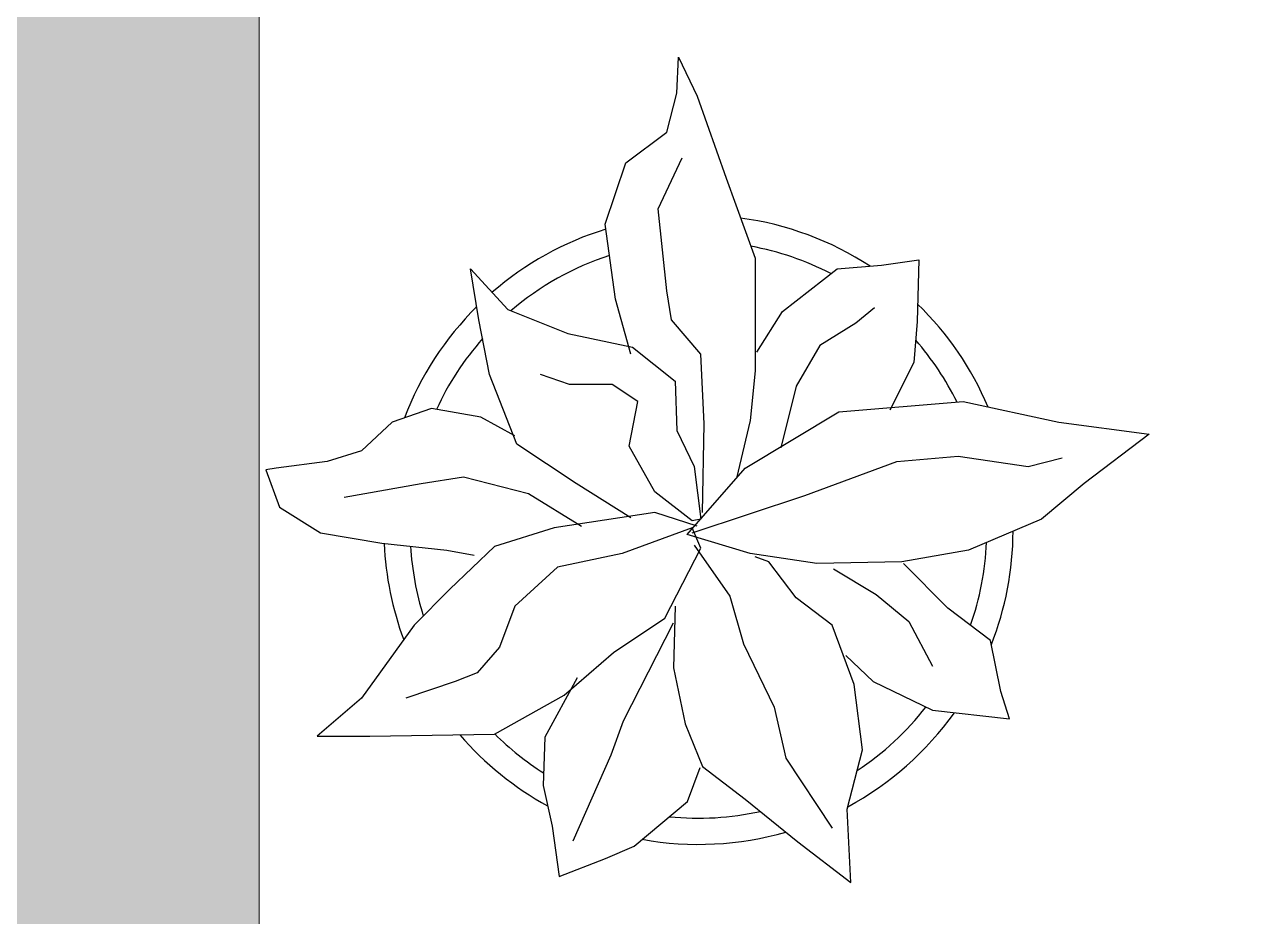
# Model space of a CAD drawing. Header units: inches. Extents: x 2744 to 7136, y -4349 to -2068.
# Drawn here: x 5852.95 to 5880.01, y -4239.64 to -4219.9 of the extents above; entities that cross this region are included whole.
import ezdxf

# ---------------------------------------------------------------- set-up
doc = ezdxf.new("R2010")
doc.units = ezdxf.units.IN
doc.header["$MEASUREMENT"] = 0
doc.linetypes.add('1', pattern=[0])
doc.layers.add('CAY', color=94, linetype='Continuous')
doc.layers.add('DIM', color=40, linetype='1', lineweight=0)
doc.layers.add('HATCH', color=251, linetype='Continuous', lineweight=0, transparency=0.75)
doc.styles.add('ATT', font='romans.shx')

# ---------------------------------------------------------------- blocks, each defined once
blk = doc.blocks.new('12PPLT12')
at = {"color": 0, "linetype": 'ByBlock'}
for p, q in [((-0.0344, 0.6941), (-0.0316, 0.7514)), ((-0.0316, 0.7514), (-0.0021, 0.6891)), ((-0.0505, 0.6319), (-0.0344, 0.6941)), ((-0.0021, 0.6891), (0.044, 0.559)), ((-0.1155, 0.5834), (-0.0505, 0.6319)), ((-0.1483, 0.4856), (-0.1155, 0.5834)), ((-0.0643, 0.5101), (-0.0261, 0.5913)), ((0.044, 0.559), (0.0902, 0.4316)), ((-0.0505, 0.38), (-0.0643, 0.5101)), ((-0.1321, 0.3666), (-0.1483, 0.4856)), ((0.0902, 0.4316), (0.0902, 0.3393)), ((0.2908, 0.4206), (0.3503, 0.4289)), ((0.3503, 0.4289), (0.3475, 0.331)), ((-0.3489, 0.3338), (-0.3623, 0.415)), ((-0.3623, 0.415), (-0.3028, 0.35)), ((0.1335, 0.3472), (0.2202, 0.415)), ((0.2202, 0.415), (0.2908, 0.4206)), ((-0.0427, 0.3338), (-0.0505, 0.38)), ((-0.3028, 0.35), (-0.2078, 0.3121)), ((-0.1077, 0.2794), (-0.1321, 0.3666)), ((0.2797, 0.3527), (0.2502, 0.3283)), ((-0.3323, 0.2471), (-0.3489, 0.3338)), ((0.0035, 0.2794), (-0.0427, 0.3338)), ((0.0902, 0.3393), (0.0902, 0.2526)), ((0.0929, 0.2821), (0.1335, 0.3472)), ((0.3475, 0.331), (0.3424, 0.266)), ((-0.2078, 0.3121), (-0.1049, 0.2904)), ((0.2502, 0.3283), (0.193, 0.2932)), ((0.193, 0.2932), (0.1552, 0.2282)), ((-0.1049, 0.2904), (-0.0371, 0.236)), ((0.009, 0.1686), (0.0035, 0.2794)), ((0.3424, 0.266), (0.3042, 0.1903)), ((-0.2889, 0.1359), (-0.3323, 0.2471)), ((-0.205, 0.2309), (-0.2511, 0.2471)), ((-0.0371, 0.236), (-0.0344, 0.1576)), ((0.0902, 0.2526), (0.0823, 0.1737)), ((-0.1372, 0.2309), (-0.205, 0.2309)), ((-0.0966, 0.2037), (-0.1372, 0.2309)), ((0.1552, 0.2282), (0.1307, 0.1303)), ((-0.1104, 0.1331), (-0.0966, 0.2037)), ((0.223, 0.1876), (0.4208, 0.2037)), ((0.4208, 0.2037), (0.5726, 0.171)), ((-0.4245, 0.1926), (-0.4868, 0.171)), ((-0.3461, 0.1793), (-0.4245, 0.1926)), ((-0.2917, 0.1493), (-0.3461, 0.1793)), ((0.074, 0.0981), (0.223, 0.1876)), ((-0.4868, 0.171), (-0.5357, 0.1253)), ((-0.0344, 0.1576), (-0.0071, 0.1008)), ((0.0062, 0.0275), (0.009, 0.1686)), ((0.0823, 0.1737), (0.0606, 0.0819)), ((0.5726, 0.171), (0.716, 0.152)), ((0.716, 0.152), (0.6131, 0.0736)), ((-0.5357, 0.1253), (-0.5901, 0.1087)), ((-0.1944, 0.0736), (-0.2889, 0.1359)), ((-0.0694, 0.0602), (-0.1104, 0.1331)), ((0.3152, 0.1087), (0.4125, 0.117)), ((0.4125, 0.117), (0.5237, 0.1008)), ((-0.6712, 0.0981), (-0.6874, 0.0953)), ((-0.5901, 0.1087), (-0.6712, 0.0981)), ((-0.0182, -0.0076), (0.074, 0.0981)), ((-0.0071, 0.1008), (0.0035, 0.0169)), ((0.169, 0.0547), (0.3152, 0.1087)), ((0.5237, 0.1008), (0.5781, 0.1142)), ((-0.6874, 0.0953), (-0.6657, 0.0358)), ((-0.4407, 0.0736), (-0.3733, 0.0842)), ((-0.3733, 0.0842), (-0.27, 0.0575)), ((-0.5629, 0.0519), (-0.4407, 0.0736)), ((-0.1077, 0.0192), (-0.1944, 0.0736)), ((-0.0099, 0.0141), (-0.0694, 0.0602)), ((0.6131, 0.0736), (0.5453, 0.0169)), ((-0.27, 0.0575), (-0.1861, 0.0058)), ((-0.0099, -0.0048), (0.169, 0.0547)), ((-0.6657, 0.0358), (-0.6007, -0.0048)), ((-0.0694, 0.0275), (-0.2294, 0.003)), ((-0.0021, 0.0058), (-0.0694, 0.0275)), ((-0.2294, 0.003), (-0.3244, -0.0265)), ((-0.0099, 0.003), (-0.1211, -0.0376)), ((0.0035, 0.0169), (-0.0099, 0.0141)), ((0.0035, -0.0293), (-0.0099, 0.003)), ((0.5453, 0.0169), (0.4291, -0.0321)), ((-0.6007, -0.0048), (-0.5034, -0.0214)), ((0.0823, -0.0376), (-0.0182, -0.0076)), ((-0.5034, -0.0214), (-0.4001, -0.0321)), ((-0.4001, -0.0321), (-0.3567, -0.0404)), ((-0.3244, -0.0265), (-0.395, -0.0943)), ((-0.1211, -0.0376), (-0.2239, -0.0593)), ((-0.0533, -0.1405), (0.0035, -0.0293)), ((-0.0071, -0.0242), (0.0496, -0.1054)), ((0.1879, -0.0537), (0.0823, -0.0376)), ((0.4291, -0.0321), (0.3231, -0.051)), ((0.1118, -0.051), (0.0902, -0.0431)), ((0.1552, -0.1082), (0.1118, -0.051)), ((0.3231, -0.051), (0.1879, -0.0537)), ((0.3964, -0.1243), (0.3258, -0.0537)), ((-0.2239, -0.0593), (-0.2917, -0.1216)), ((0.2147, -0.062), (0.2825, -0.1026)), ((-0.395, -0.0943), (-0.4517, -0.1515)), ((0.0496, -0.1054), (0.0713, -0.1811)), ((0.2124, -0.1515), (0.1552, -0.1082)), ((0.2825, -0.1026), (0.3341, -0.146)), ((-0.2917, -0.1216), (-0.3161, -0.1866)), ((-0.0371, -0.1216), (-0.0399, -0.2194)), ((0.4642, -0.176), (0.3964, -0.1243)), ((-0.4517, -0.1515), (-0.5357, -0.2678)), ((-0.1349, -0.1949), (-0.0533, -0.1405)), ((-0.1192, -0.3038), (-0.0399, -0.1479)), ((0.2474, -0.2461), (0.2124, -0.1515)), ((0.3341, -0.146), (0.3719, -0.2166)), ((-0.3161, -0.1866), (-0.3516, -0.2272)), ((0.0713, -0.1811), (0.1201, -0.2817)), ((0.4803, -0.2572), (0.4642, -0.176)), ((-0.2133, -0.2627), (-0.1349, -0.1949)), ((0.2341, -0.2), (0.2774, -0.2411)), ((-0.3516, -0.2272), (-0.3867, -0.2411)), ((-0.0399, -0.2194), (-0.021, -0.3084)), ((-0.3867, -0.2411), (-0.4651, -0.2678)), ((-0.193, -0.2355), (-0.2442, -0.3296)), ((0.2608, -0.3495), (0.2474, -0.2461)), ((0.2774, -0.2411), (0.3719, -0.2867)), ((-0.5357, -0.2678), (-0.6062, -0.3278)), ((-0.3244, -0.325), (-0.2133, -0.2627)), ((0.4942, -0.3006), (0.4803, -0.2572)), ((0.1201, -0.2817), (0.139, -0.3629)), ((0.3719, -0.2867), (0.4942, -0.3006)), ((-0.139, -0.3578), (-0.1192, -0.3038)), ((-0.021, -0.3084), (0.0062, -0.3762)), ((-0.6062, -0.3278), (-0.5223, -0.3278)), ((-0.5223, -0.3278), (-0.3244, -0.325)), ((-0.2442, -0.3296), (-0.247, -0.4062)), ((0.2364, -0.4441), (0.2608, -0.3495)), ((-0.199, -0.4943), (-0.139, -0.3578)), ((0.139, -0.3629), (0.2124, -0.474)), ((-0.0173, -0.4316), (0.0025, -0.3776)), ((0.0062, -0.3762), (0.074, -0.4279)), ((-0.247, -0.4062), (-0.2327, -0.4713)), ((-0.1021, -0.5026), (-0.0173, -0.4316)), ((0.074, -0.4279), (0.158, -0.4957)), ((0.2419, -0.5608), (0.2364, -0.4441)), ((-0.2327, -0.4713), (-0.2216, -0.5511)), ((-0.1478, -0.5225), (-0.1021, -0.5026)), ((0.158, -0.4957), (0.2419, -0.5608)), ((-0.2216, -0.5511), (-0.1478, -0.5225))]:
    blk.add_line(p, q, dxfattribs=at)
for radius, start, end in [(0.5, 56.9563, 82.295), (0.5, 107.123, 130.9816), (0.4583, 62.6899, 79.5345), (0.4583, 107.9864, 130.5771), (0.5, 134.8021, 159.1804), (0.5, 22.9768, 45.8473), (0.4583, 138.4756, 155.3347), (0.4583, 26.2761, 41.1349), (0.5, 338.5862, 359.7442), (0.5, 182.503, 200.4563), (0.4583, 183.2699, 197.4002), (0.4583, 340.6559, 357.5057), (0.5, 298.3455, 324.4541), (0.4583, 303.3868, 322.0756), (0.5, 220.6606, 241.3393), (0.4583, 225.0835, 237.5023), (0.4583, 264.1886, 282.4028), (0.5, 259.7038, 286.1281)]:
    blk.add_arc((0, 0), radius, start, end, dxfattribs=at)
at = {"color": 0, "linetype": 'ByBlock', "style": 'ATT'}
for tag, p, flags in [('ITEM', (-1, -3.25), 3), ('ROOM_NUMBER', (-1, -4.5833), 1)]:
    blk.add_attdef(tag, p, '', height=1, dxfattribs=dict(at, flags=flags))

msp = doc.modelspace()

# ---------------------------------------------------------------- hatches: boundary and pattern name
at = {"layer": 'HATCH', "true_color": 0xc7c8ca, "transparency": 33554687}
h = msp.add_hatch(color=9, dxfattribs=at)
h.dxf.hatch_style = 1
h.paths.add_polyline_path([(5522.145, -3854.301), (5418.145, -3854.301), (5418.145, -3871.917), (5426.145, -3871.917), (5426.145, -3862.301), (5514.145, -3862.301), (5514.145, -3920.106), (5522.145, -3920.106)])
h.paths.add_polyline_path([(5426.145, -3895.917), (5418.145, -3895.917), (5418.145, -3912.301), (5378.145, -3912.301), (5378.145, -4079.301), (5412.145, -4079.301), (5412.145, -4073.301), (5386.145, -4073.301), (5386.145, -3920.301), (5426.145, -3920.301)])
h.paths.add_polyline_path([(5448.145, -3914.301), (5426.145, -3914.301), (5426.145, -3920.301), (5448.145, -3920.301)])
h.paths.add_polyline_path([(5514.145, -3914.301), (5481.145, -3914.301), (5481.145, -3920.106), (5514.145, -3920.106)], flags=17)
h.paths.add_polyline_path([(5522.145, -3954.301), (5516.145, -3954.301), (5516.145, -4073.301), (5484.145, -4073.301), (5484.145, -4079.301), (5516.145, -4079.301), (5516.145, -4139.301), (5537.145, -4139.301), (5537.145, -4133.301), (5522.145, -4133.301)])
h.paths.add_polyline_path([(5386.145, -4079.301), (5378.145, -4079.301), (5378.145, -4144.301), (5386.145, -4144.301)])
h.paths.add_polyline_path([(5522.145, -4139.301), (5516.145, -4139.301), (5516.145, -4144.301), (5516.145, -4197.301), (5522.145, -4197.301)])
h.paths.add_polyline_path([(5657.145, -4038.301), (5752.145, -4038.301), (5752.145, -4031.301), (5645.145, -4031.301), (5645.145, -4075.301), (5651.145, -4075.301), (5651.145, -4133.301), (5631.145, -4133.301), (5631.145, -4139.301), (5651.145, -4139.301), (5651.145, -4197.301), (5657.145, -4197.301), (5657.145, -4191.301)])
h.paths.add_polyline_path([(5657.145, -4197.301), (5651.145, -4197.301), (5651.145, -4260.301), (5657.145, -4260.301)])
h.paths.add_polyline_path([(5819.145, -4191.301), (5794.145, -4191.301), (5794.145, -4143.301), (5792.145, -4143.301), (5792.145, -4031.301), (5786.145, -4031.301), (5786.145, -4142.301), (5783.145, -4142.301), (5783.145, -4191.301), (5722.145, -4191.301), (5722.145, -4197.301), (5722.145, -4260.301), (5858.145, -4260.301), (5858.145, -4197.301), (5852.145, -4197.301), (5852.145, -4224.301), (5852.145, -4252.301), (5822.145, -4252.301), (5728.145, -4252.301), (5728.145, -4197.301), (5819.145, -4197.301)])
h.paths.add_polyline_path([(5858.145, -4191.301), (5852.145, -4191.301), (5852.145, -4197.301), (5858.145, -4197.301)], flags=17)
h.paths.add_polyline_path([(5852.145, -4224.301), (5822.145, -4224.301), (5822.145, -4230.301), (5828.145, -4230.301), (5852.145, -4230.301)], flags=17)
h.paths.add_polyline_path([(5928.145, -4037.301), (5928.145, -4031.301), (5825.145, -4031.301), (5825.145, -4037.301), (5920.145, -4037.301), (5920.145, -4191.301), (5920.145, -4197.301), (5928.145, -4197.301), (5928.145, -4191.301)])
h.paths.add_polyline_path([(6026.145, -4037.301), (6018.145, -4037.301), (6018.145, -4085.301), (6026.145, -4085.301)])
h.paths.add_polyline_path([(6026.145, -3812.301), (5916.145, -3812.301), (5916.145, -3874.301), (5844.145, -3874.301), (5844.145, -3882.301), (5844.145, -3996.301), (5850.145, -3996.301), (5850.145, -3882.301), (5924.145, -3882.301), (5924.145, -3874.301), (5924.145, -3820.301), (6018.145, -3820.301), (6018.145, -3874.301), (5987.145, -3874.301), (5987.145, -3882.301), (6018.145, -3882.301), (6018.145, -4037.301), (6026.145, -4037.301)])
h.paths.add_polyline_path([(5844.145, -3874.301), (5792.145, -3874.301), (5792.145, -3861.409), (5786.145, -3861.409), (5786.145, -3863.301), (5786.145, -3876.301), (5780.145, -3876.301), (5780.145, -3915.301), (5733.145, -3915.301), (5733.145, -3887.301), (5727.145, -3887.301), (5727.145, -3915.301), (5727.145, -3921.301), (5778.145, -3921.301), (5778.145, -3965.301), (5792.145, -3965.301), (5792.145, -3916.301), (5798.145, -3916.301), (5798.145, -3882.301), (5844.145, -3882.301)])
h.paths.add_polyline_path([(5792.145, -3801.301), (5589.145, -3801.301), (5589.145, -3854.301), (5560.145, -3854.301), (5560.145, -3862.301), (5589.145, -3862.301), (5589.145, -3921.301), (5596.145, -3921.301), (5596.145, -3866.301), (5600.145, -3866.301), (5600.145, -3809.301), (5728.145, -3809.301), (5728.145, -3845.301), (5734.145, -3845.301), (5734.145, -3808.301), (5786.145, -3808.301), (5786.145, -3817.301), (5792.145, -3817.301)])
h.paths.add_polyline_path([(5811.145, -3959.301), (5792.145, -3959.301), (5792.145, -3965.301), (5811.145, -3965.301)], flags=17)

# ---------------------------------------------------------------- linework, layer by layer
at = {"layer": 'DIM', "color": 18, "true_color": 0x000000}
msp.add_line((5858.145, -4191.301), (5858.145, -4260.301), dxfattribs=at)

# ---------------------------------------------------------------- block references
at = {"layer": 'CAY', "xscale": 13.92033594822906, "yscale": 13.92033594822906, "zscale": 13.92033594822906}
msp.add_blockref('12PPLT12', (5867.861, -4231.083), dxfattribs=at)

doc.saveas('drawing.dxf')
